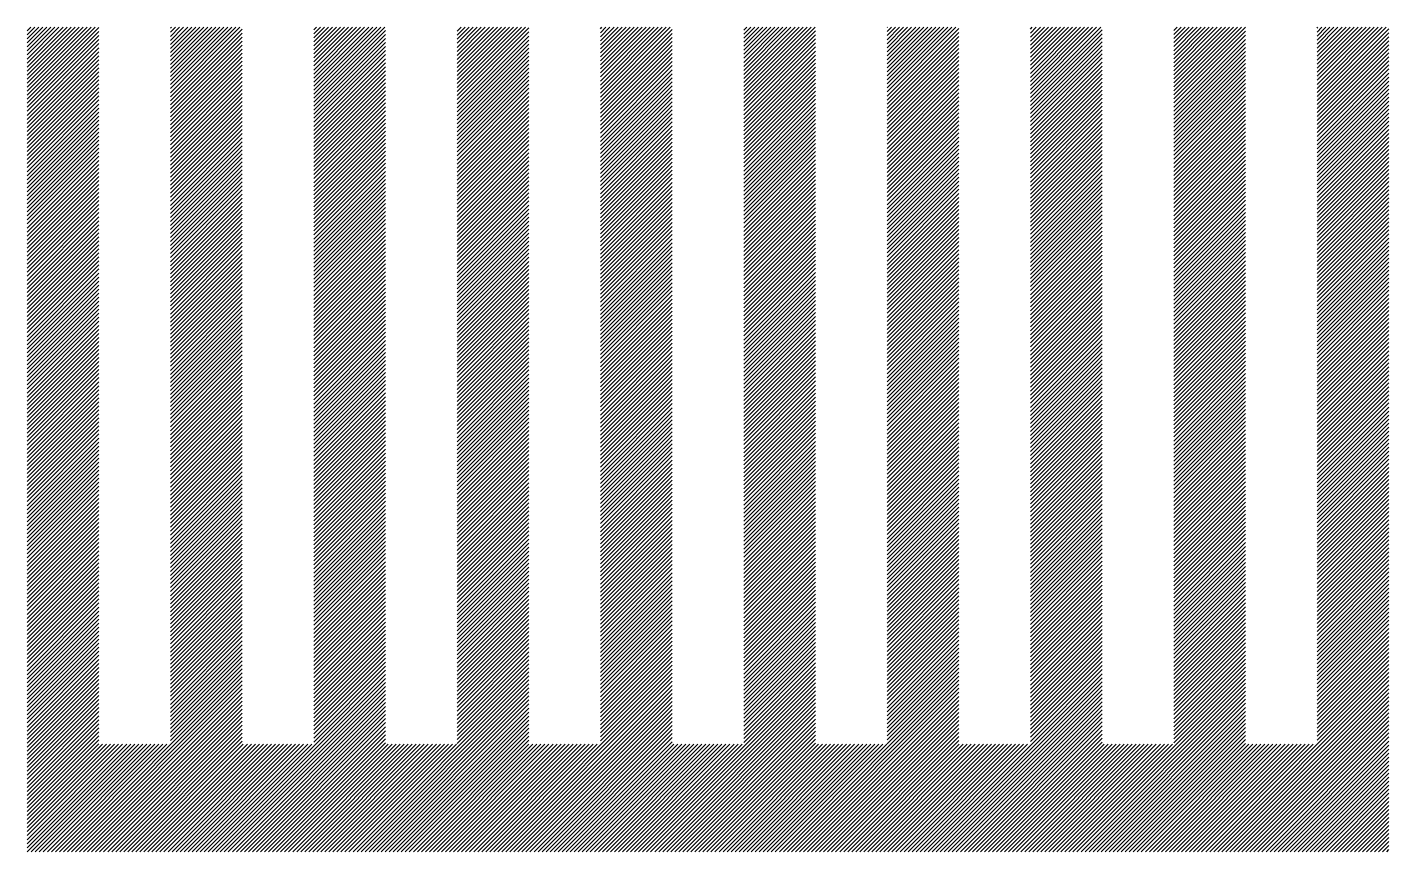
# Model space of a CAD drawing. Header units: metres. Extents: x 0 to 380, y 0 to 230.
import ezdxf

# ---------------------------------------------------------------- set-up
doc = ezdxf.new("R2010")
doc.units = ezdxf.units.M

msp = doc.modelspace()

# ---------------------------------------------------------------- hatches: boundary and pattern name
h = msp.add_hatch()
h.set_pattern_fill('PAISLEY', scale=0.25)
h.set_pattern_definition([(45, (0, 0), (-0.561266, 0.561266), [])])
h.paths.add_polyline_path([(0, 0), (380, 0), (380, 230), (360, 230), (360, 30), (340, 30), (340, 230), (320, 230), (320, 30), (300, 30), (300, 230), (280, 230), (280, 30), (260, 30), (260, 230), (240, 230), (240, 30), (220, 30), (220, 230), (200, 230), (200, 30), (180, 30), (180, 230), (160, 230), (160, 30), (140, 30), (140, 230), (120, 230), (120, 30), (100, 30), (100, 230), (80, 230), (80, 30), (60, 30), (60, 230), (40, 230), (40, 30), (20, 30), (20, 230), (0, 230)])

doc.saveas('drawing.dxf')
